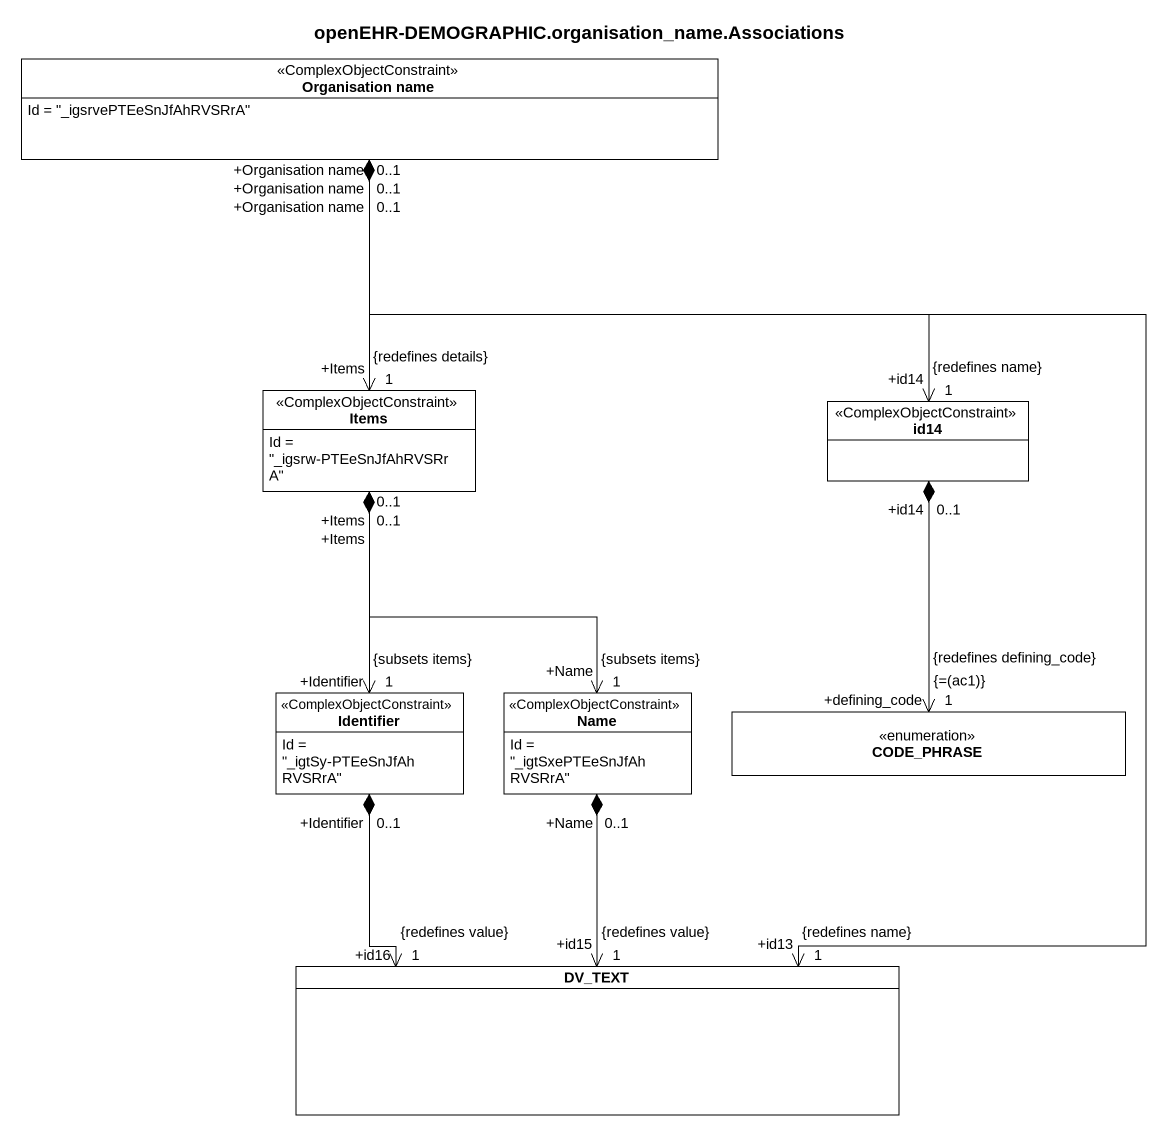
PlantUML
@startuml
title openEHR-DEMOGRAPHIC.organisation_name.Associations
hide circle
hide empty members
class "Organisation name" as Organisation_name <<ComplexObjectConstraint>> {
  Id = "_igsrvePTEeSnJfAhRVSRrA"
}
class Items <<ComplexObjectConstraint>> {
  Id = "_igsrw-PTEeSnJfAhRVSRrA"
}
class id14 <<ComplexObjectConstraint>>
class Identifier <<ComplexObjectConstraint>> {
  Id = "_igtSy-PTEeSnJfAhRVSRrA"
}
class Name <<ComplexObjectConstraint>> {
  Id = "_igtSxePTEeSnJfAhRVSRrA"
}
enum CODE_PHRASE
class DV_TEXT
Organisation_name "+Organisation name\n0..1" *--> "+Items\n1\n{redefines details}" Items
Organisation_name "+Organisation name\n0..1" *-right-> "+id14\n1\n{redefines name}" id14
Organisation_name "+Organisation name\n0..1" *--> "+id13\n1\n{redefines name}" DV_TEXT
Items "+Items\n0..1" *--> "+Identifier\n1\n{subsets items}" Identifier
Items "+Items\n0..1" *--> "+Name\n1\n{subsets items}" Name
id14 "+id14\n0..1" *--> "+defining_code\n1\n{=(ac1)}\n{redefines defining_code}" CODE_PHRASE
Identifier "+Identifier\n0..1" *--> "+id16\n1\n{redefines value}" DV_TEXT
Name "+Name\n0..1" *--> "+id15\n1\n{redefines value}" DV_TEXT
@enduml
